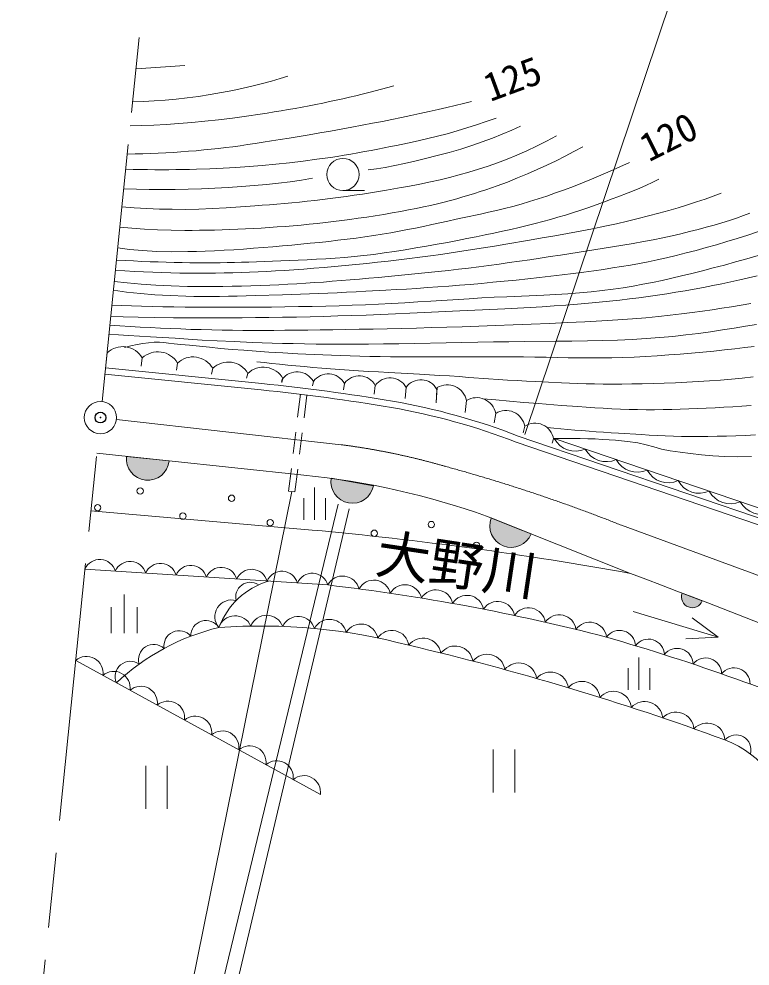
# Model space of a CAD drawing. Units: millimetres, scale not verified. Extents: x 40000 to 680000, y 20000 to 380000.
# Drawn here: x 68235 to 102224, y 271878 to 315883 of the extents above; entities that cross this region are included whole.
import ezdxf
from ezdxf.enums import TextEntityAlignment as Align

# ---------------------------------------------------------------- set-up
doc = ezdxf.new("R2010")
doc.units = ezdxf.units.MM
doc.header["$LTSCALE"] = 1000
doc.header["$PDMODE"] = 32
doc.header["$PDSIZE"] = 500
doc.linetypes.add('CHAIN', pattern=[18.5, 12, -1.5, 3.5, -1.5])
for name, color, linetype, lineweight in [('M-BGD', 7, 'Continuous', 13), ('M-BGD-EXST', 7, 'Continuous', 13), ('M-BMK', 2, 'CHAIN', 13), ('M-BMK-SRVR', 3, 'Continuous', 13), ('M-STR-HTXT', 7, 'Continuous', 13)]:
    doc.layers.add(name, color=color, linetype=linetype, lineweight=lineweight)
doc.layers.add('M-BMK-HTXT', color=7, linetype='Continuous')
doc.layers.add('M-OTRS', color=6, linetype='Continuous')
doc.styles.add('ＭＳ ゴシック', font='')
doc.styles.get('ＭＳ ゴシック').set_extended_font_data('MS Gothic')

msp = doc.modelspace()

# ---------------------------------------------------------------- hatches: boundary and pattern name
at = {"layer": 'M-BGD'}
for points in [[(75221, 295346, -0.41421), (74121, 294456, -0.41421), (73232, 295556)], [(84719, 294193, -0.98624), (82750, 294542)], [(92050, 291960, -0.41421), (90751, 291401, -0.41421), (90192, 292700)], [(100002, 288848, -0.41421), (99356, 288561, -0.41421), (99069, 289207)]]:
    msp.add_hatch(color=256, dxfattribs=at).paths.add_polyline_path(points)

# ---------------------------------------------------------------- linework, layer by layer
for p, q in [((73679, 313569), (75955, 313723)), ((83298, 307906), (84298, 307906)), ((72288, 299943), (72332, 300371)), ((73971, 300131), (73920, 299754)), ((72260, 299674), (79520, 298946)), ((75608, 299892), (75553, 299565)), ((72230, 299375), (79490, 298648)), ((77244, 299654), (77185, 299376)), ((78877, 299417), (78818, 299187)), ((80439, 299035), (80471, 299138)), ((80508, 299182), (80450, 298997)), ((81922, 299040), (81878, 298839)), ((83364, 298946), (83317, 298643)), ((84801, 298854), (84755, 298447)), ((81190, 297385), (81319, 298443)), ((81488, 297349), (81617, 298406)), ((86233, 298763), (86194, 298250)), ((87630, 298063), (87678, 298753)), ((87662, 298673), (87633, 298054)), ((89040, 298153), (88980, 297591)), ((90399, 297555), (90331, 297120)), ((80984, 295698), (81105, 296690)), ((81282, 295661), (81403, 296654)), ((91750, 296958), (91681, 296648)), ((91343, 296223), (113579, 288643)), ((91445, 296505), (113676, 288927)), ((93093, 296367), (93031, 296176)), ((93116, 296391), (113305, 289536)), ((71855, 295702), (81479, 294683)), ((80770, 293945), (80899, 295003)), ((81068, 293908), (81197, 294966)), ((80770, 293945), (81068, 293908)), ((81873, 292137), (71582, 293023)), ((89971, 292788), (96662, 290121)), ((82592, 289584), (71305, 290315)), ((100739, 287165), (96797, 288355)), ((100739, 287165), (99538, 288064)), ((100739, 287165), (99241, 287081)), ((82247, 279846), (70873, 286076))]:
    msp.add_line(p, q, dxfattribs=at)
for points in [[(73522, 312035), (74019, 312047), (74524, 312071), (75034, 312108), (75549, 312156), (76063, 312214), (76587, 312285), (77123, 312370), (77657, 312465), (78174, 312565), (78661, 312667), (79121, 312771), (79561, 312880), (79980, 312993), (80375, 313109), (80742, 313227)], [(73408, 310913), (73950, 310926), (74509, 310948), (75082, 310980), (75669, 311021), (76268, 311071), (76884, 311131), (77517, 311201), (78162, 311279), (78809, 311366), (79454, 311459), (79775, 311509), (80099, 311561), (80424, 311615), (80750, 311671), (81075, 311729), (81399, 311789), (81722, 311850), (82042, 311913), (82359, 311977), (82672, 312041), (82982, 312108), (83289, 312176), (83595, 312245), (83898, 312316), (84199, 312388), (84498, 312461), (84794, 312536), (85087, 312613), (85377, 312690), (85664, 312769)], [(73274, 309604), (73639, 309610), (73999, 309619), (74356, 309631), (74711, 309646), (75063, 309663), (75415, 309683), (75766, 309706), (76117, 309733), (76469, 309762), (76823, 309794), (77173, 309828), (77514, 309866), (77851, 309905), (78186, 309948), (78524, 309994), (78868, 310043), (79221, 310095), (79588, 310151), (79972, 310212), (80376, 310276), (80805, 310346), (81259, 310421), (81733, 310502), (82220, 310586), (82716, 310673), (83214, 310763), (83710, 310854), (84199, 310945), (84674, 311036), (85130, 311125), (85574, 311214), (86014, 311305), (86449, 311396), (86879, 311488), (87302, 311581), (87718, 311674), (88124, 311767), (88520, 311860), (88905, 311954), (89278, 312047)], [(73202, 308900), (73544, 308892), (73883, 308886), (74218, 308882), (74550, 308879), (74879, 308878), (75205, 308879), (75529, 308881), (75851, 308886), (76171, 308892), (76489, 308900), (77113, 308921), (77723, 308949), (78326, 308984), (78931, 309027), (79545, 309078), (80174, 309137), (80811, 309203), (81450, 309278), (82087, 309360), (82717, 309450), (83031, 309498), (83349, 309550), (83667, 309605), (83986, 309661), (84302, 309719), (84614, 309778), (84920, 309838), (85219, 309896), (85508, 309954), (85786, 310010), (86305, 310116), (86787, 310218), (87245, 310321), (87694, 310430), (88149, 310549), (88607, 310679), (89060, 310816), (89510, 310960), (89960, 311114), (90413, 311277)], [(84470, 308867), (84853, 308921), (85266, 308988), (85703, 309070), (86162, 309164), (86637, 309272), (87142, 309394), (87681, 309531), (88233, 309680), (88775, 309837), (89289, 309999), (89775, 310167), (90249, 310342), (90706, 310524), (91142, 310712), (91553, 310905)], [(73024, 307155), (73594, 307108), (74175, 307072), (74765, 307049), (75366, 307037), (75978, 307036), (76600, 307047), (77233, 307072), (77876, 307107), (78530, 307149), (79196, 307198), (79535, 307223), (79878, 307251), (80225, 307279), (80575, 307310), (80927, 307342), (81281, 307377), (81637, 307413), (81993, 307452), (82349, 307493), (82706, 307537), (83068, 307585), (83440, 307636), (83819, 307691), (84200, 307749), (84579, 307808), (84952, 307868), (85317, 307928), (85667, 307988), (86000, 308047), (86312, 308103), (86870, 308210), (87362, 308312), (87814, 308415), (88252, 308523), (88700, 308642), (89155, 308769), (89601, 308900), (90042, 309041), (90484, 309194), (90932, 309365), (91385, 309553), (91840, 309754), (92298, 309971), (92761, 310204), (93228, 310454)], [(72927, 306205), (73486, 306156), (74070, 306117), (74677, 306088), (75305, 306069), (75953, 306060), (76285, 306060), (76626, 306062), (76972, 306067), (77325, 306074), (77681, 306084), (78042, 306096), (78405, 306110), (78769, 306127), (79135, 306147), (79500, 306168), (79866, 306192), (80234, 306217), (80606, 306245), (80979, 306275), (81354, 306308), (81730, 306343), (82107, 306381), (82485, 306422), (82863, 306466), (83241, 306513), (83623, 306564), (84012, 306619), (84406, 306677), (84802, 306739), (85196, 306803), (85586, 306869), (85969, 306937), (86342, 307007), (86702, 307078), (87046, 307149), (87375, 307222), (87693, 307296), (87999, 307372), (88296, 307450), (88585, 307529), (88867, 307610), (89143, 307692), (89414, 307776), (89681, 307861), (89946, 307947), (90460, 308124), (90950, 308306), (91420, 308494), (91878, 308687), (92329, 308885), (92772, 309087), (93204, 309294), (93626, 309505), (94038, 309721), (94442, 309941)], [(72829, 305243), (73375, 305171), (73980, 305118), (74639, 305084), (75345, 305069), (76092, 305070), (76486, 305078), (76900, 305091), (77330, 305111), (77773, 305134), (78225, 305162), (78682, 305193), (79140, 305227), (79595, 305262), (80044, 305299), (80482, 305337), (80914, 305375), (81347, 305415), (81779, 305458), (82210, 305502), (82639, 305549), (83066, 305598), (83488, 305650), (83907, 305704), (84320, 305761), (84727, 305822), (85127, 305885), (85520, 305952), (85908, 306022), (86291, 306094), (86671, 306169), (87048, 306246), (87425, 306325), (87801, 306407), (88179, 306489), (88560, 306574), (88940, 306657), (89690, 306820), (90064, 306902), (90438, 306988), (90814, 307078), (91194, 307175), (91579, 307279), (91970, 307394), (92368, 307520), (92773, 307655), (93181, 307797), (93593, 307947), (94009, 308103), (94430, 308268), (94856, 308440), (95287, 308621), (95723, 308811), (96165, 309010), (96613, 309218)], [(73109, 307984), (73699, 307969), (74296, 307961), (74898, 307960), (75503, 307966), (76109, 307978), (76722, 307997), (77344, 308022), (77965, 308054), (78575, 308093), (79165, 308140), (79737, 308193), (80297, 308254), (80842, 308322), (81371, 308397), (81882, 308479)], [(72771, 304677), (73171, 304656), (73565, 304637), (73952, 304619), (74333, 304604), (74710, 304591), (75083, 304580), (75453, 304570), (75819, 304563), (76183, 304558), (76546, 304554), (76902, 304553), (77247, 304554), (77585, 304557), (77919, 304561), (78252, 304568), (78587, 304577), (78928, 304587), (79278, 304600), (79640, 304614), (80409, 304646), (81221, 304677), (81639, 304695), (82065, 304715), (82497, 304738), (82935, 304766), (83378, 304800), (83826, 304840), (84276, 304889), (84738, 304945), (85214, 305010), (85702, 305082), (86196, 305160), (86693, 305242), (87188, 305328), (87677, 305415), (88155, 305503), (88619, 305590), (89063, 305676), (89491, 305760), (89909, 305845), (90318, 305931), (90717, 306018), (91107, 306107), (91490, 306196), (91864, 306287), (92231, 306380), (92591, 306474), (92944, 306570), (93293, 306670), (93637, 306773), (93976, 306880), (94307, 306988), (94630, 307097), (94943, 307206), (95245, 307313), (95535, 307418), (95810, 307520), (96071, 307616), (96553, 307801), (96988, 307978), (97374, 308145), (97708, 308302), (97990, 308446)], [(72723, 304200), (73164, 304174), (73600, 304151), (74032, 304130), (74459, 304113), (74882, 304098), (75303, 304087), (75722, 304078), (76138, 304073), (76554, 304070), (76969, 304070), (77378, 304073), (77779, 304079), (78173, 304088), (78565, 304099), (78956, 304114), (79351, 304132), (79752, 304152), (80162, 304176), (80585, 304202), (81022, 304232), (81477, 304264), (81944, 304300), (82423, 304339), (82910, 304381), (83405, 304425), (83904, 304473), (84405, 304523), (84906, 304576), (85406, 304632), (85901, 304690), (86391, 304750), (86877, 304813), (87362, 304878), (87847, 304945), (88334, 305016), (88825, 305089), (89322, 305166), (89827, 305246), (90341, 305330), (90866, 305417), (91974, 305605), (92554, 305705), (93142, 305808), (93734, 305915), (94322, 306024), (94902, 306136), (95466, 306250), (96009, 306367), (96526, 306485), (97021, 306605), (97507, 306728), (97981, 306853), (98442, 306981), (98889, 307111), (99322, 307243), (99738, 307378), (100136, 307515), (100516, 307654), (100876, 307795)], [(72670, 303689), (73268, 303617), (73910, 303559), (74594, 303513), (75313, 303480), (76064, 303458), (76455, 303453), (76861, 303450), (77280, 303451), (77708, 303456), (78144, 303463), (78583, 303473), (79023, 303485), (79461, 303499), (79895, 303516), (80322, 303534), (80741, 303554), (81156, 303577), (81568, 303602), (81979, 303630), (82390, 303660), (82803, 303692), (83219, 303725), (83641, 303761), (84069, 303798), (84505, 303836), (84950, 303875), (85402, 303916), (85859, 303959), (86322, 304003), (86788, 304049), (87257, 304097), (87728, 304147), (88200, 304199), (88671, 304254), (89141, 304310), (89611, 304369), (90083, 304431), (90557, 304494), (91032, 304560), (91508, 304628), (91984, 304698), (92461, 304769), (92936, 304841), (93411, 304915), (95824, 305296), (96310, 305375), (96791, 305457), (97264, 305541), (97724, 305627), (98169, 305717), (98596, 305809), (99008, 305904), (99411, 306001), (99804, 306100), (100186, 306202), (100556, 306306), (100915, 306413), (101261, 306522), (101595, 306634), (101914, 306748), (102218, 306865)], [(72629, 303280), (73238, 303195), (73881, 303126), (74556, 303072), (75260, 303030), (75991, 303002), (76369, 302993), (76757, 302988), (77154, 302988), (77559, 302991), (77970, 302997), (78385, 303006), (78804, 303016), (79225, 303027), (80485, 303062), (80903, 303075), (81323, 303089), (81744, 303105), (82168, 303122), (82597, 303140), (83030, 303160), (83469, 303181), (83914, 303204), (84368, 303228), (85296, 303280), (85769, 303307), (86249, 303335), (86733, 303365), (87222, 303398), (87716, 303432), (88213, 303469), (88715, 303509), (89219, 303551), (89734, 303597), (90262, 303646), (90800, 303697), (91344, 303750), (91889, 303806), (92432, 303864), (92968, 303925), (93492, 303987), (94001, 304051), (94491, 304117), (94958, 304183), (95404, 304248), (95835, 304313), (96254, 304379), (96667, 304449), (97078, 304523), (97491, 304603), (97912, 304691), (98344, 304787), (98793, 304894), (99253, 305009), (99716, 305131), (100184, 305259), (100657, 305394), (101137, 305537), (101623, 305686), (102118, 305844), (102622, 306009)], [(72557, 302581), (73002, 302563), (73462, 302547), (73936, 302532), (74423, 302520), (74924, 302509), (75437, 302500), (75961, 302493), (76496, 302488), (77042, 302485), (77596, 302484), (78166, 302485), (78755, 302487), (79360, 302491), (79977, 302497), (80603, 302505), (81234, 302516), (81866, 302528), (82496, 302543), (83119, 302561), (83733, 302581), (84341, 302605), (84951, 302634), (85560, 302665), (86168, 302700), (86774, 302736), (87378, 302773), (89164, 302886), (89749, 302921), (90330, 302952), (90911, 302979), (92635, 303054), (93199, 303083), (93754, 303116), (94299, 303155), (94832, 303203), (95352, 303260), (95853, 303326), (96332, 303397), (96795, 303473), (97246, 303555), (97692, 303642), (98136, 303737), (98585, 303837), (99044, 303945), (99517, 304060), (100010, 304182), (100516, 304312), (101029, 304448), (101547, 304591), (102073, 304740), (102608, 304897)], [(72506, 302078), (73086, 302048), (73771, 302024), (74552, 302007), (75424, 301996), (76376, 301991), (76890, 301991), (77437, 301992), (78011, 301995), (78609, 301999), (79226, 302005), (79856, 302013), (80495, 302023), (81138, 302034), (81780, 302048), (82416, 302064), (83058, 302082), (83715, 302103), (84383, 302127), (85058, 302153), (85737, 302180), (86413, 302209), (87083, 302239), (87743, 302269), (88388, 302300), (90829, 302419), (91417, 302449), (91996, 302481), (92565, 302513), (93122, 302548), (93667, 302586), (94198, 302626), (94715, 302670), (95214, 302717), (95696, 302766), (96162, 302817), (96615, 302871), (97058, 302927), (97493, 302986), (97922, 303047), (98349, 303112), (98774, 303181), (99202, 303252), (99632, 303328), (100062, 303408), (100490, 303491), (100915, 303577), (101334, 303667), (101748, 303758), (102154, 303852), (102550, 303948)], [(72463, 301659), (72933, 301626), (73402, 301595), (73871, 301567), (74339, 301541), (74809, 301518), (75280, 301497), (75754, 301478), (76231, 301461), (76712, 301447), (77197, 301434), (77682, 301425), (78160, 301418), (78636, 301413), (79114, 301411), (79598, 301411), (80091, 301413), (80597, 301416), (81120, 301421), (81664, 301427), (82232, 301434), (82823, 301442), (83432, 301451), (84058, 301462), (84700, 301473), (85357, 301487), (86028, 301502), (86713, 301519), (87411, 301539), (88120, 301561), (88841, 301585), (90386, 301640), (91209, 301671), (92049, 301703), (92895, 301738), (93732, 301775), (94549, 301815), (95334, 301858), (96073, 301903), (96754, 301952), (97381, 302003), (97966, 302058), (98516, 302116), (99036, 302176), (99531, 302239), (100006, 302304), (100466, 302372), (100917, 302442), (101363, 302514), (101810, 302588), (102252, 302663)], [(72420, 301232), (72863, 301208), (73330, 301180), (74352, 301117), (74915, 301083), (75499, 301045), (76104, 301005), (76749, 300963), (77452, 300923), (78235, 300889), (79090, 300856), (79538, 300840), (80002, 300825), (80484, 300810), (80985, 300797), (81506, 300787), (82049, 300778), (82615, 300772), (83205, 300770), (83829, 300771), (84488, 300776), (85177, 300784), (85890, 300795), (86619, 300807), (88104, 300835), (90299, 300878), (91015, 300888), (91741, 300896), (93207, 300907), (93938, 300913), (94661, 300924), (95373, 300938), (96068, 300960), (96743, 300989), (97393, 301029), (98022, 301078), (98635, 301136), (99235, 301202), (99819, 301274), (100389, 301351), (100944, 301432), (101485, 301516), (102011, 301601), (102523, 301687)], [(73136, 300623), (73444, 300701), (73730, 300762), (74002, 300808), (74266, 300841), (74528, 300861), (74767, 300864), (74978, 300851), (75194, 300826), (75446, 300794), (75764, 300760), (76157, 300722), (77093, 300626), (77612, 300576), (78150, 300530), (78697, 300487), (79261, 300445), (79856, 300404), (80496, 300365), (81198, 300329), (81572, 300311), (81958, 300294), (82357, 300277), (82769, 300260), (83193, 300244), (83630, 300229), (84081, 300216), (84545, 300204), (85022, 300193), (85514, 300185), (86027, 300179), (86566, 300176), (87126, 300176), (87701, 300176), (88875, 300181), (90044, 300185), (90612, 300186), (91163, 300185), (91698, 300181), (92224, 300174), (92742, 300164), (93255, 300154), (93764, 300144), (94271, 300136), (94778, 300131), (95285, 300132), (95796, 300138), (96311, 300153), (96834, 300174), (97366, 300202), (97902, 300234), (98441, 300271), (98977, 300311), (99509, 300356), (100032, 300403), (100544, 300453), (101040, 300504), (101518, 300557), (101977, 300612), (102421, 300669)], [(79298, 299954), (79639, 299914), (79992, 299875), (80355, 299837), (80728, 299800), (81111, 299764), (81503, 299729), (81903, 299695), (82311, 299662), (82725, 299630), (83147, 299598), (83580, 299567), (84027, 299538), (84486, 299510), (84955, 299483), (85429, 299456), (86858, 299378), (87328, 299351), (87788, 299323), (88244, 299294), (88699, 299263), (89154, 299231), (90059, 299167), (90507, 299136), (90951, 299107), (91390, 299079), (91824, 299054), (92251, 299032), (93454, 298974), (93836, 298957), (94217, 298943), (94601, 298931), (94993, 298922), (95398, 298917), (95819, 298915), (96262, 298919), (96728, 298925), (97215, 298935), (97718, 298947), (98232, 298963), (98755, 298982), (99283, 299005), (99810, 299033), (100334, 299065), (100851, 299102), (101356, 299145), (101858, 299194), (102367, 299250)], [(89806, 298239), (90409, 298182), (91042, 298123), (91703, 298065), (92388, 298009), (93096, 297956), (93461, 297930), (94217, 297874), (94606, 297845), (95000, 297818), (95397, 297793), (95797, 297771), (96197, 297753), (96597, 297739), (96994, 297730), (97389, 297726), (97785, 297727), (98182, 297732), (98580, 297740), (98980, 297751), (99381, 297765), (99783, 297782), (100188, 297801), (100595, 297821), (101004, 297843), (101419, 297866), (101841, 297891), (102269, 297918)], [(92789, 296898), (93106, 296868), (93426, 296839), (93749, 296810), (94075, 296782), (94405, 296755), (94738, 296728), (95076, 296703), (95418, 296679), (95763, 296656), (96114, 296634), (97180, 296570), (97541, 296550), (97907, 296531), (98279, 296514), (98658, 296500), (99044, 296490), (99439, 296484), (99844, 296483), (100260, 296486), (100687, 296493), (101124, 296503), (101568, 296516), (102019, 296532), (102475, 296552)], [(93116, 296391), (93538, 296394), (93938, 296394), (94319, 296389), (94681, 296379), (95026, 296367), (95354, 296350), (95668, 296331), (95967, 296308), (96254, 296283), (96529, 296255), (97008, 296185), (97399, 296094), (97748, 295995), (98103, 295900), (98512, 295819), (98975, 295750), (99460, 295685), (99968, 295629), (100498, 295584), (101052, 295553), (101652, 295544), (102298, 295552)]]:
    msp.add_lwpolyline(points, dxfattribs=at)
for points in [[(75221, 295346, -0.41421), (74121, 294456, -0.41421), (73232, 295556)], [(84719, 294193, -0.98624), (82750, 294542)], [(92050, 291960, -0.41421), (90751, 291401, -0.41421), (90192, 292700)], [(100002, 288848, -0.41421), (99356, 288561, -0.41421), (99069, 289207)]]:
    msp.add_lwpolyline(points, format="xyb", close=True, dxfattribs=at)
for centre, radius in [((83298, 308656), 750), ((73869, 293951), 150), ((78123, 293611), 150), ((71896, 293174), 150), ((75858, 292786), 150), ((79918, 292479), 150), ((87407, 292389), 150), ((84755, 291985), 150), ((89509, 291419), 150)]:
    msp.add_circle(centre, radius, dxfattribs=at)
for centre, radius, start, end in [((73056, 299600), 1058, 30.1367, 133.2234), ((74695, 299363), 1056, 30.0969, 133.2913), ((76332, 299126), 1054, 30.0916, 133.3381), ((77966, 298888), 1053, 30.1391, 133.351), ((79599, 298651), 1052, 30.267, 133.3106), ((81165, 298620), 866, 29.0242, 143.235), ((82614, 298538), 855, 28.5502, 143.9917), ((84054, 298453), 848, 28.2774, 144.4003), ((69978, 205431), 94000, 80.43379, 84.17378), ((85489, 298366), 844, 28.1171, 144.6287), ((86920, 298278), 841, 28.0224, 144.7585), ((88150, 297977), 908, 11.1917, 121.2917), ((69978, 205431), 93700, 80.43428, 84.17362), ((80286, 267595), 30989, 68.8932, 80.1269), ((89514, 297388), 900, 10.6688, 121.765), ((80286, 267595), 30689, 68.882, 80.1254), ((90874, 296803), 890, 10.0488, 122.3504), ((92228, 296225), 876, 9.3442, 123.0883), ((94099, 296919), 1116, 208.2402, 294.2537), ((95542, 296429), 1116, 208.2402, 294.2537), ((96984, 295940), 1116, 208.2402, 294.2537), ((98426, 295450), 1116, 208.2402, 294.2537), ((77942, 258857), 36000, 70.4802, 84.3619), ((99868, 294960), 1116, 208.2402, 294.2537), ((101310, 294471), 1116, 208.2402, 294.2537), ((102752, 293981), 1116, 208.2402, 294.2537), ((66282, 122486), 170366, 79.72808, 84.74923), ((71995, 290020), 750, 15.7462, 156.8395), ((73405, 289929), 750, 15.7462, 156.8395), ((74816, 289837), 750, 15.7462, 156.8395), ((76227, 289746), 750, 15.7462, 156.8395), ((77638, 289654), 750, 15.7462, 156.8395), ((79049, 289563), 750, 15.7462, 156.8395), ((80459, 289472), 750, 15.7462, 156.8395), ((81870, 289380), 750, 15.7462, 156.8395), ((83284, 289213), 786, 14.0442, 151.8322), ((-77964, -173025), 494974, 66.49407, 69.34147), ((80876, 286338), 3578, 106.8707, 159.2018), ((71585, 194774), 95446, 75.45735, 83.37828), ((84734, 289022), 786, 13.1641, 150.9521), ((86180, 288809), 786, 12.284, 150.072), ((87622, 288573), 786, 11.4039, 149.1919), ((89061, 288316), 786, 10.5238, 148.3118), ((90496, 288037), 786, 9.6437, 147.4317), ((91926, 287735), 786, 8.7636, 146.5516), ((76934, 287228), 709, 32.5072, 181.9824), ((78286, 287358), 795, 23.5653, 161.6104), ((79753, 287383), 795, 20.3903, 158.4355), ((81220, 287328), 795, 17.2154, 155.2605), ((82682, 287191), 795, 14.0404, 152.0855), ((93352, 287412), 786, 7.8835, 145.6715), ((94772, 287066), 786, 7.0034, 144.7914), ((80009, 277321), 10582, 103.5406, 133.1746), ((75682, 286748), 709, 39.9157, 189.391), ((79482, 260890), 26789, 75.1256, 94.1753), ((84133, 286973), 795, 10.8654, 148.9106), ((85571, 286676), 795, 7.6905, 145.7356), ((96157, 286733), 742, 2.2677, 144.6114), ((87027, 286277), 838, 10.1074, 142.9139), ((66229, 186089), 105241, 66.94203, 73.82172), ((97497, 286325), 742, 1.5032, 143.847), ((74502, 286112), 709, 47.3242, 196.7995), ((57959, 165102), 124950, 69.82257, 76.86262), ((88514, 285910), 838, 9.4033, 142.2099), ((98831, 285898), 742, 0.7388, 143.0825), ((71375, 285494), 769, 351.7691, 130.8046), ((73415, 285328), 709, 54.7328, 204.208), ((89996, 285526), 838, 8.6993, 141.5059), ((100160, 285455), 742, 359.9744, 142.3181), ((91473, 285123), 838, 7.9953, 140.8019), ((101482, 284993), 742, 359.21, 141.5537), ((72639, 284802), 769, 351.7691, 130.8046), ((92945, 284702), 838, 7.2913, 140.0979), ((73903, 284109), 769, 351.7691, 130.8046), ((94412, 284263), 838, 6.5873, 139.3939), ((95873, 283807), 838, 5.8833, 138.6899), ((75167, 283417), 769, 351.7691, 130.8046), ((97329, 283332), 838, 5.1793, 137.9858), ((76431, 282725), 769, 351.7691, 130.8046), ((98779, 282839), 838, 4.4753, 137.2818), ((100222, 282329), 838, 3.7713, 136.5778), ((77694, 282033), 769, 351.7691, 130.8046), ((101578, 281932), 689, 343.1131, 139.0397), ((78958, 281340), 769, 351.7691, 130.8046), ((99242, 277704), 5020, 7.064, 68.7925), ((80222, 280648), 769, 351.7691, 130.8046), ((81486, 279956), 769, 351.7691, 130.8046)]:
    msp.add_arc(centre, radius, start, end, dxfattribs=at)
at = {"layer": 'M-BGD-EXST'}
for p, q in [((81982, 292613), (81982, 294113)), ((81482, 292613), (81482, 293613)), ((82482, 292613), (82482, 293613)), ((73127, 287348), (73127, 289148)), ((72527, 287348), (72527, 288548)), ((73727, 287348), (73727, 288548)), ((97057, 284714), (97057, 286214)), ((96557, 284714), (96557, 285714)), ((97557, 284714), (97557, 285714)), ((90286, 281942), (90286, 279942)), ((91286, 281942), (91286, 279942)), ((74130, 281178), (74130, 279178)), ((75130, 281178), (75130, 279178))]:
    msp.add_line(p, q, dxfattribs=at)
at = {"layer": 'M-BMK'}
for p, q in [((72101, 298108), (76222, 338483)), ((72770, 297278), (83218, 296101)), ((68235, 260234), (71948, 296615)), ((96248, 292358), (112618, 286367))]:
    msp.add_line(p, q, dxfattribs=at)
for centre, radius, start, end in [((79053, 263922), 32447, 73.8389, 82.6245), ((67634, 220336), 77498, 68.33191, 74.69971)]:
    msp.add_arc(centre, radius, start, end, dxfattribs=at)
at = {"layer": 'M-BMK-SRVR'}
msp.add_circle((72025, 297361), 750, dxfattribs=at)
at = {"layer": 'M-OTRS'}
msp.add_point((72025, 297361), dxfattribs=at)
at = {"layer": 'M-STR-HTXT'}
for p, q in [((91749, 296574), (105612, 337779)), ((83074, 293344), (74621, 258408)), ((83590, 293126), (75057, 257013))]:
    msp.add_line(p, q, dxfattribs=at)
msp.add_lwpolyline([(80926, 293926), (76279, 270961), (94849, 263533)], dxfattribs=at)
for centre, radius, start, end in [((78993, 289027), 681, 57.7808, 194.4992), ((78118, 288113), 774, 73.7391, 220.7259)]:
    msp.add_arc(centre, radius, start, end, dxfattribs=at)

# ---------------------------------------------------------------- texts
at = {"layer": 'M-BGD', "style": 'ＭＳ ゴシック'}
for s, rotation, p in [('125', 20.225, (91541, 312116)), ('120', 26.565, (98905, 309467))]:
    msp.add_text(s, height=1320, rotation=rotation, dxfattribs=at).set_placement(p, align=Align.BOTTOM_CENTER)
at = {"layer": 'M-BMK-HTXT', "style": 'ＭＳ ゴシック'}
msp.add_text('大野川', height=1833, rotation=351.493, dxfattribs=at).set_placement((88369, 289082), align=Align.BOTTOM_CENTER)

doc.saveas('drawing.dxf')
